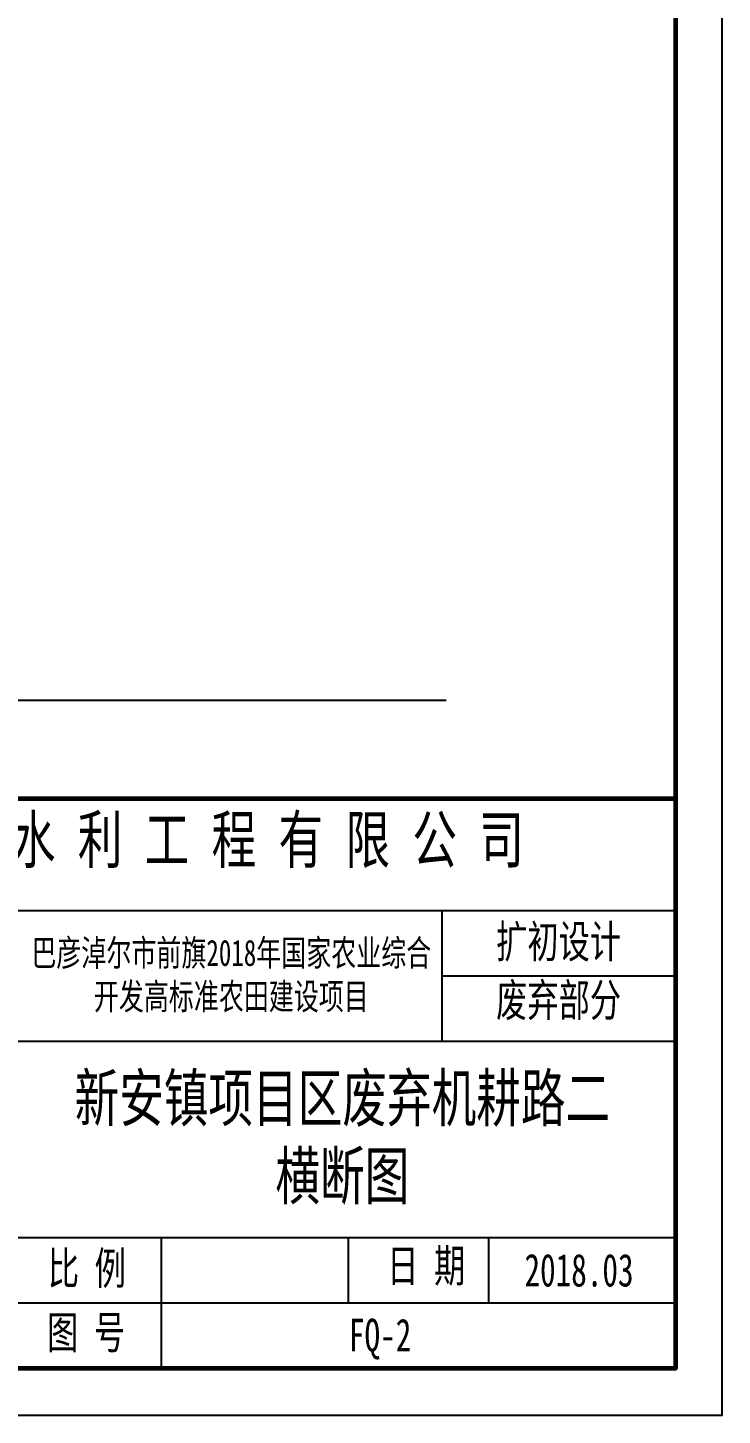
# Model space of a CAD drawing. Extents: x 695776 to 1250176, y 4443437 to 9025597.
# Drawn here: x 787664 to 796576, y 4538450 to 4556270 of the extents above; entities that cross this region are included whole.
import ezdxf

# ---------------------------------------------------------------- set-up
doc = ezdxf.new("R2010")
doc.units = 0
doc.header["$LTSCALE"] = 0.5
doc.layers.add('图框', color=7, linetype='CONTINUOUS')
doc.layers.add('辅助线', color=3, linetype='CONTINUOUS')
doc.styles.add('仿宋', font='仿宋_GB2312.ttf', dxfattribs={"width": 0.7})

msp = doc.modelspace()

# ---------------------------------------------------------------- linework, layer by layer
at = {"layer": '图框', "color": 7, "lineweight": 60}
msp.add_line((781576.0257, 4546369.5982), (795976.0257, 4546369.5982), dxfattribs=at)
at = {"layer": '图框', "color": 7}
for p, q in [((795976.0257, 4544929.5982), (781576.0257, 4544929.5982)), ((792976.0257, 4544929.5982), (792976.0257, 4543249.5982)), ((792976.0282, 4544929.5987), (792976.0282, 4543249.5987)), ((795976.0257, 4544089.5982), (792976.0257, 4544089.5982)), ((795976.0282, 4544089.5987), (792976.0282, 4544089.5987)), ((795976.0257, 4543249.5982), (781576.0257, 4543249.5982)), ((795976.0257, 4540729.5982), (781576.0257, 4540729.5982)), ((795976.0282, 4540729.5987), (781576.0282, 4540729.5987)), ((789376.0257, 4540729.5982), (789376.0257, 4539049.5982)), ((789376.0282, 4540729.5987), (789376.0282, 4539049.5987)), ((791776.0257, 4540729.5982), (791776.0257, 4539889.5982)), ((791776.0282, 4540729.5987), (791776.0282, 4539889.5987)), ((793576.0257, 4540729.5982), (793576.0257, 4539889.5982)), ((793576.0282, 4540729.5987), (793576.0282, 4539889.5987)), ((795976.0257, 4539889.5982), (781576.0257, 4539889.5982))]:
    msp.add_line(p, q, dxfattribs=at)
at = {"layer": '图框', "linetype": 'Continuous', "lineweight": -2, "flags": 128}
msp.add_lwpolyline([(746176.0257, 4574089.5982), (746176.0257, 4538449.5982), (796576.0257, 4538449.5982), (796576.0257, 4574089.5982), (746176.0257, 4574089.5982)], dxfattribs=at)
at = {"layer": '图框', "linetype": 'Continuous', "lineweight": 60, "flags": 128}
msp.add_lwpolyline([(749176.0257, 4573489.5982), (795976.0257, 4573489.5982), (795976.0257, 4539049.5982), (749176.0257, 4539049.5982), (749176.0257, 4573489.5982)], dxfattribs=at)
at = {"layer": '辅助线'}
msp.add_lwpolyline([(751029.873, 4547633.5904), (793035.1946, 4547633.5904)], dxfattribs=at)

# ---------------------------------------------------------------- texts
at = {"layer": '图框', "linetype": 'Continuous', "style": '仿宋'}
for s, insert, char_height, width, attachment_point in [('\u3000内 蒙 古 恒 源 水 利 工 程 有 限 公 司', (782581.4127, 4546143.2886), 600, 12975.456, 1), ('扩初设计', (794476.0257, 4544509.5982), 420, 3000, 5), ('巴彦淖尔市前旗2018年国家农业综合开发高标准农田建设项目', (790276.0257, 4544089.5982), 336, 5400, 5), ('废弃部分', (794476.0257, 4543756.8782), 420, 3000, 5), ('新安镇项目区废弃机耕路二横断图', (791700.7976, 4541989.5982), 600, 6975.259258, 5), ('比 例', (787921.0542, 4540548.008), 420, 1384.032427, 1), ('日 期', (792276.7597, 4540580.0821), 420, 1384.032427, 1), ('2018.03', (794038.2231, 4540523.3173), 420, 1384.032427, 1), ('图 号', (787912.4541, 4539723.2171), 420, 1384.032427, 1), ('FQ-2', (791785.5621, 4539689.43), 420, 1384.032427, 1)]:
    msp.add_mtext(s, dxfattribs=dict(at, insert=insert, char_height=char_height, width=width, attachment_point=attachment_point))

doc.saveas('drawing.dxf')
